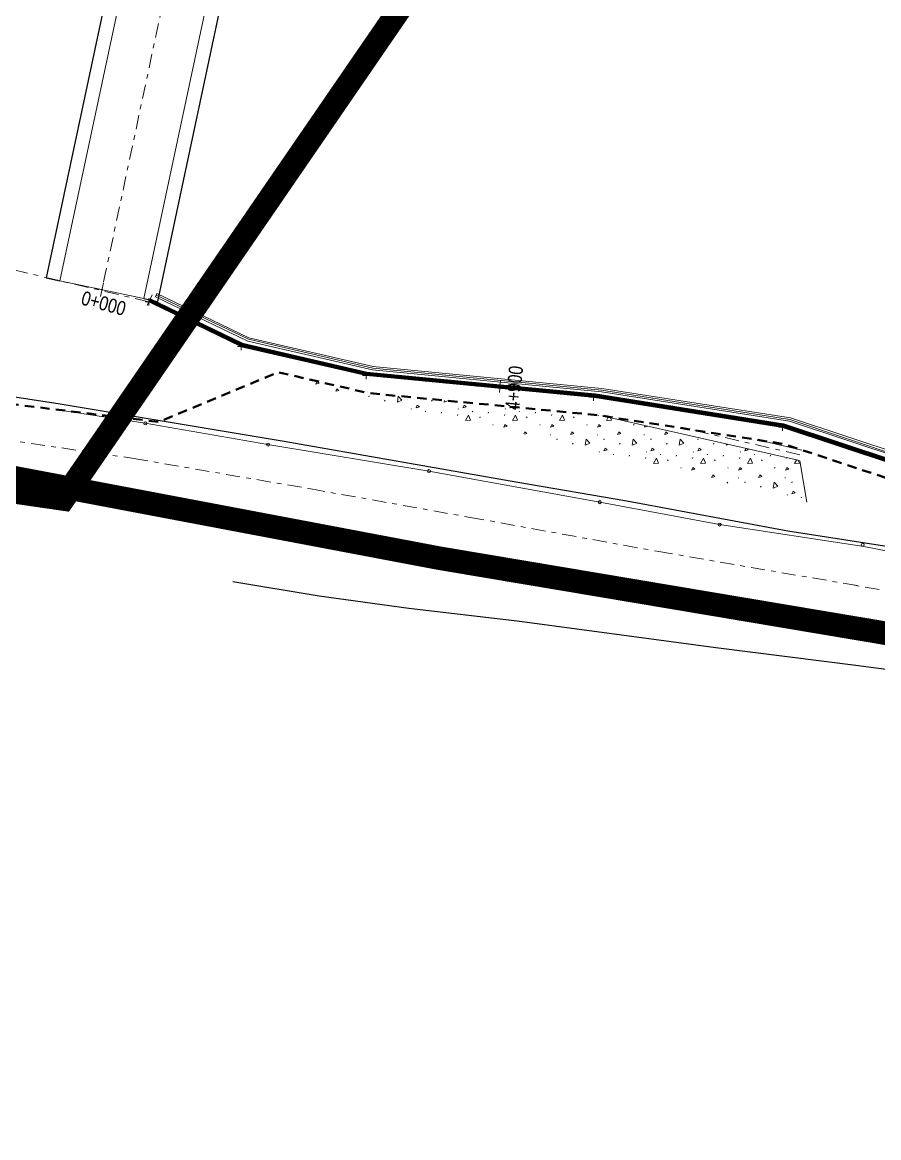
# Model space of a CAD drawing. Header units: metres. Extents: x -703672 to 3951284, y -4124475 to 4104628.
# Drawn here: x 326975.6 to 327048.5, y 4103448.3 to 4103543.2 of the extents above; entities that cross this region are included whole.
import ezdxf
from ezdxf.enums import TextEntityAlignment as Align

# ---------------------------------------------------------------- set-up
doc = ezdxf.new("R2010")
doc.units = ezdxf.units.M
doc.header["$MEASUREMENT"] = 0
doc.linetypes.add('DGN Style 2', pattern=[1.3283826688107345, 0.7970296012864407, -0.5313530675242938])
doc.linetypes.add('DGN Style 7', pattern=[2.6567653376214695, 1.195544401929661, -0.5313530675242938, 0.3985148006432204, -0.5313530675242938])
for name, color, linetype, lineweight in [('C-ALGN-STAT', 8, 'Continuous', 0), ('C-ALGN-STAT1', 8, 'Continuous', 0), ('C-ANNO-TEXT', 7, 'Continuous', 25), ('C-PROP-BASE', 2, 'CONLMT', 0), ('C-PROP-CONS(Alpha)', 7, 'DGN Style 2', 40), ('C-ROAD-CNTR', 8, 'DGN Style 7', 0), ('C-ROAD-CURB', 9, 'Continuous', 0), ('C-ROAD-OTLN', 7, 'Continuous', 0), ('C-SITE-STRC', 4, 'Continuous', 0), ('V-ANNO-PATT', 9, 'Continuous', 0), ('V-DTCH-CNTR', 252, 'DGN Style 7', 0), ('V-DTCH-TOP~', 252, 'Continuous', 0), ('V-ROAD-ASPH', 9, 'Continuous', 0), ('V-ROAD-CNTR', 251, 'DGN Style 7', 0), ('V-SITE-FENC', 251, 'FENCE', 0), ('V-SITE-STRC', 253, 'Continuous', 0), ('V-SITE-WALK', 7, 'Continuous', 0)]:
    doc.layers.add(name, color=color, linetype=linetype, lineweight=lineweight)
doc.layers.add('ra', color=7, linetype='Continuous')
doc.styles.add('DGN', font='ENGINEERING.shx', dxfattribs={"width": 0.85, "height": 1.2})
doc.styles.add('Style-ENGINEERING', font='ENGINEERING.shx')
doc.linetypes.add('CONLMT', pattern='A,0.10417,-0.00902625,[2,dgnlstyle-tsaec.shx,S=4.133597883597883e-05,R=0,X=0,Y=0],-0.00902625', length=0.1222225)
doc.linetypes.add('FENCE', pattern='A,0.1,-0.01302,[7,dgnlstyle-tsaec.shx,S=0.0001240079365079365,R=0,X=0,Y=0],-0.01302', length=0.12604)

# ---------------------------------------------------------------- blocks, each defined once
blk = doc.blocks.new('FIXPNT_83')
at = {"layer": 'V-ROAD-ASPH', "linetype": 'ByBlock'}
h = blk.add_hatch(color=256, dxfattribs=at)
edge = h.paths.add_edge_path()
edge.add_arc((0, 0), 0.032946758, 0, 360)
blk.add_circle((-0.01278334204107523, 5.560368299484253e-05), 1.29727859625, dxfattribs=at)
blk = doc.blocks.new('NULL_176')
at = {"layer": 'V-ROAD-ASPH', "linetype": 'ByBlock', "xscale": 0.1, "yscale": 0.1, "zscale": 0.5, "rotation": 171.9701968149642}
blk.add_blockref('FIXPNT_83', (0, 0), dxfattribs=at)
blk = doc.blocks.new('NULL_175')
at = {"layer": 'V-ROAD-ASPH', "linetype": 'ByBlock'}
blk.add_blockref('NULL_176', (0, 0), dxfattribs=at)
blk = doc.blocks.new('FIXPNT_85')
at = {"layer": 'V-ROAD-ASPH', "linetype": 'ByBlock'}
h = blk.add_hatch(color=256, dxfattribs=at)
edge = h.paths.add_edge_path()
edge.add_arc((-9.313225746154785e-10, 0), 0.03294675799999999, 0, 360)
blk.add_circle((-0.0127833429723978, 5.559623241424561e-05), 1.29727859625, dxfattribs=at)
blk = doc.blocks.new('NULL_180')
at = {"layer": 'V-ROAD-ASPH', "linetype": 'ByBlock', "xscale": 0.1, "yscale": 0.1, "zscale": 0.5, "rotation": 171.1864353012653}
blk.add_blockref('FIXPNT_85', (0, 0), dxfattribs=at)
blk = doc.blocks.new('NULL_179')
at = {"layer": 'V-ROAD-ASPH', "linetype": 'ByBlock'}
blk.add_blockref('NULL_180', (0, 0), dxfattribs=at)
blk = doc.blocks.new('FIXPNT_89')
at = {"layer": 'V-ROAD-ASPH', "linetype": 'ByBlock'}
h = blk.add_hatch(color=256, dxfattribs=at)
edge = h.paths.add_edge_path()
edge.add_arc((0, 0), 0.032946758, 0, 360)
blk.add_circle((-0.01278334250673652, 5.558878183364868e-05), 1.29727859625, dxfattribs=at)
blk = doc.blocks.new('NULL_189')
at = {"layer": 'V-ROAD-ASPH', "linetype": 'ByBlock', "xscale": 0.1, "yscale": 0.1, "zscale": 0.5, "rotation": 170.0777500168546}
blk.add_blockref('FIXPNT_89', (0, 0), dxfattribs=at)
blk = doc.blocks.new('NULL_188')
at = {"layer": 'V-ROAD-ASPH', "linetype": 'ByBlock'}
blk.add_blockref('NULL_189', (0, 0), dxfattribs=at)
blk = doc.blocks.new('FIXPNT_93')
at = {"layer": 'V-ROAD-ASPH', "linetype": 'ByBlock'}
h = blk.add_hatch(color=256, dxfattribs=at)
edge = h.paths.add_edge_path()
edge.add_arc((-9.313225746154785e-10, 0), 0.03294675800000001, 0, 360)
blk.add_circle((-0.01278334204107523, 5.559623241424561e-05), 1.29727859625, dxfattribs=at)
blk = doc.blocks.new('NULL_197')
at = {"layer": 'V-ROAD-ASPH', "linetype": 'ByBlock', "xscale": 0.1, "yscale": 0.1, "zscale": 0.5, "rotation": 169.4028566010288}
blk.add_blockref('FIXPNT_93', (0, 0), dxfattribs=at)
blk = doc.blocks.new('NULL_196')
at = {"layer": 'V-ROAD-ASPH', "linetype": 'ByBlock'}
blk.add_blockref('NULL_197', (0, 0), dxfattribs=at)
blk = doc.blocks.new('FIXPNT_96')
at = {"layer": 'V-ROAD-ASPH', "linetype": 'ByBlock'}
h = blk.add_hatch(color=256, dxfattribs=at)
edge = h.paths.add_edge_path()
edge.add_arc((4.656612873077393e-10, 0), 0.032946758, 0, 360)
blk.add_circle((-0.01278334157541394, 5.559623241424561e-05), 1.29727859625, dxfattribs=at)
blk = doc.blocks.new('NULL_203')
at = {"layer": 'V-ROAD-ASPH', "linetype": 'ByBlock', "xscale": 0.1, "yscale": 0.1, "zscale": 0.5, "rotation": 170.1430934543214}
blk.add_blockref('FIXPNT_96', (0, 0), dxfattribs=at)
blk = doc.blocks.new('NULL_202')
at = {"layer": 'V-ROAD-ASPH', "linetype": 'ByBlock'}
blk.add_blockref('NULL_203', (0, 0), dxfattribs=at)
blk = doc.blocks.new('FIXPNT_99')
at = {"layer": 'V-ROAD-ASPH', "linetype": 'ByBlock'}
h = blk.add_hatch(color=256, dxfattribs=at)
edge = h.paths.add_edge_path()
edge.add_arc((0, 0), 0.032946758, 0, 360)
blk.add_circle((-0.01278334204107523, 5.560368299484253e-05), 1.29727859625, dxfattribs=at)
blk = doc.blocks.new('NULL_209')
at = {"layer": 'V-ROAD-ASPH', "linetype": 'ByBlock', "xscale": 0.1, "yscale": 0.1, "zscale": 0.5, "rotation": 169.7154720859877}
blk.add_blockref('FIXPNT_99', (0, 0), dxfattribs=at)
blk = doc.blocks.new('NULL_208')
at = {"layer": 'V-ROAD-ASPH', "linetype": 'ByBlock'}
blk.add_blockref('NULL_209', (0, 0), dxfattribs=at)
blk = doc.blocks.new('FIXPNT_102')
at = {"layer": 'V-ROAD-ASPH', "linetype": 'ByBlock'}
h = blk.add_hatch(color=256, dxfattribs=at)
edge = h.paths.add_edge_path()
edge.add_arc((-4.656612873077393e-10, 0), 0.03294675800000001, 0, 360)
blk.add_circle((-0.01278334204107523, 5.559623241424561e-05), 1.29727859625, dxfattribs=at)
blk = doc.blocks.new('NULL_215')
at = {"layer": 'V-ROAD-ASPH', "linetype": 'ByBlock', "xscale": 0.1, "yscale": 0.1, "zscale": 0.5, "rotation": 170.1488107724195}
blk.add_blockref('FIXPNT_102', (0, 0), dxfattribs=at)
blk = doc.blocks.new('NULL_214')
at = {"layer": 'V-ROAD-ASPH', "linetype": 'ByBlock'}
blk.add_blockref('NULL_215', (0, 0), dxfattribs=at)
blk = doc.blocks.new('FIXPNT_105')
at = {"layer": 'V-ROAD-ASPH', "linetype": 'ByBlock'}
h = blk.add_hatch(color=256, dxfattribs=at)
edge = h.paths.add_edge_path()
edge.add_arc((-4.656612873077393e-10, -7.450580596923828e-09), 0.03294675800000001, 0, 360)
blk.add_circle((-0.01278334250673652, 5.558878183364868e-05), 1.29727859625, dxfattribs=at)
blk = doc.blocks.new('NULL_221')
at = {"layer": 'V-ROAD-ASPH', "linetype": 'ByBlock', "xscale": 0.1, "yscale": 0.1, "zscale": 0.5, "rotation": 170.6391920487803}
blk.add_blockref('FIXPNT_105', (0, 0), dxfattribs=at)
blk = doc.blocks.new('NULL_220')
at = {"layer": 'V-ROAD-ASPH', "linetype": 'ByBlock'}
blk.add_blockref('NULL_221', (0, 0), dxfattribs=at)
blk = doc.blocks.new('FIXPNT_109')
at = {"layer": 'V-ROAD-ASPH', "linetype": 'ByBlock'}
h = blk.add_hatch(color=256, dxfattribs=at)
edge = h.paths.add_edge_path()
edge.add_arc((4.656612873077393e-10, 7.450580596923828e-09), 0.03294675799999999, 0, 360)
blk.add_circle((-0.01278334157541394, 5.561113357543945e-05), 1.29727859625, dxfattribs=at)
blk = doc.blocks.new('NULL_229')
at = {"layer": 'V-ROAD-ASPH', "linetype": 'ByBlock', "xscale": 0.1, "yscale": 0.1, "zscale": 0.5, "rotation": 170.2151328625649}
blk.add_blockref('FIXPNT_109', (0, 0), dxfattribs=at)
blk = doc.blocks.new('NULL_228')
at = {"layer": 'V-ROAD-ASPH', "linetype": 'ByBlock'}
blk.add_blockref('NULL_229', (0, 0), dxfattribs=at)
blk = doc.blocks.new('FIXPNT_112')
at = {"layer": 'V-ROAD-ASPH', "linetype": 'ByBlock'}
h = blk.add_hatch(color=256, dxfattribs=at)
edge = h.paths.add_edge_path()
edge.add_arc((-9.313225746154785e-10, 7.450580596923828e-09), 0.032946758, 0, 360)
blk.add_circle((-0.01278334343805909, 5.561113357543945e-05), 1.29727859625, dxfattribs=at)
blk = doc.blocks.new('NULL_235')
at = {"layer": 'V-ROAD-ASPH', "linetype": 'ByBlock', "xscale": 0.1, "yscale": 0.1, "zscale": 0.5, "rotation": 170.1672393412391}
blk.add_blockref('FIXPNT_112', (0, 0), dxfattribs=at)
blk = doc.blocks.new('NULL_234')
at = {"layer": 'V-ROAD-ASPH', "linetype": 'ByBlock'}
blk.add_blockref('NULL_235', (0, 0), dxfattribs=at)
blk = doc.blocks.new('FIXPNT_116')
at = {"layer": 'V-ROAD-ASPH', "linetype": 'ByBlock'}
h = blk.add_hatch(color=256, dxfattribs=at)
edge = h.paths.add_edge_path()
edge.add_arc((0, 0), 0.032946758, 0, 360)
blk.add_circle((-0.01278334110975266, 5.560368299484253e-05), 1.29727859625, dxfattribs=at)
blk = doc.blocks.new('NULL_243')
at = {"layer": 'V-ROAD-ASPH', "linetype": 'ByBlock', "xscale": 0.1, "yscale": 0.1, "zscale": 0.5, "rotation": 170.8194534061834}
blk.add_blockref('FIXPNT_116', (0, 0), dxfattribs=at)
blk = doc.blocks.new('NULL_242')
at = {"layer": 'V-ROAD-ASPH', "linetype": 'ByBlock'}
blk.add_blockref('NULL_243', (0, 0), dxfattribs=at)
blk = doc.blocks.new('lbl_tic')
at = {"color": 0, "linetype": 'ByBlock', "lineweight": -2}
blk.add_line((0, -0.04164999999999996), (0, 0.04164999999999996), dxfattribs=at)

msp = doc.modelspace()

# ---------------------------------------------------------------- linework, layer by layer
at = {"layer": 'C-ALGN-STAT1', "flags": 128}
for points in [[(326986.1937477242, 4103519.073848401), (326986.6287918162, 4103519.974257551)], [(326986.1937477242, 4103519.073848401), (326986.6287918162, 4103519.974257551)], [(327016.1943229333, 4103511.69019738), (327016.2892055405, 4103512.685685849)]]:
    msp.add_lwpolyline(points, dxfattribs=at)
at = {"layer": 'C-ANNO-TEXT', "color": 1, "lineweight": -2, "ltscale": 0.6, "const_width": 2}
for points in [[(327467.2386248326, 4103797.2247401), (327156.8648356255, 4103761.373978369), (326979.0661552008, 4103502.615700151), (326871.4499485465, 4103518.203972804), (326865.2079128604, 4103607.054358139), (326922.9155558757, 4103790.989934454), (327072.6458671009, 4104048.19014053), (327277.7320847269, 4104241.620140299), (327549.8820684357, 4104392.415849384)], [(327554.8350382773, 4104380.16774108), (327275.3480059607, 4104220.406195212), (327093.3818080015, 4104047.583524398), (327001.8950954843, 4103885.810832099), (326940.431142319, 4103781.08774414), (326891.8948100628, 4103650.048591174), (326879.9189725379, 4103599.019840731), (326881.1756962286, 4103522.160821603), (327011.0294437818, 4103497.589092612), (327253.4385069069, 4103456.857713948), (327544.716564442, 4103334.973178718), (327826.9203376779, 4103396.417603671), (327953.6137947738, 4102865.62848762), (328093.7569675464, 4102751.786021037), (328281.8958965763, 4102788.880219985)]]:
    msp.add_lwpolyline(points, dxfattribs=at)
at = {"layer": 'C-PROP-BASE', "linetype": 'ByBlock'}
for p, q in [((326986.3459347306, 4103519.389029528), (326986.0284347306, 4103519.389029528)), ((326986.3459347306, 4103519.706847028), (326986.3459347306, 4103519.071847028)), ((326986.3459347306, 4103519.389029528), (326986.6637522306, 4103519.389029528)), ((326994.192934731, 4103515.591712024), (326993.875434731, 4103515.591712024)), ((326994.192934731, 4103515.909529525), (326994.192934731, 4103515.274529525)), ((326994.192934731, 4103515.591712024), (326994.5107522311, 4103515.591712024)), ((327004.8499347329, 4103513.443847025), (327004.8499347329, 4103512.808847025)), ((327004.8499347329, 4103513.443847025), (327004.8499347329, 4103512.808847025)), ((327004.8499347329, 4103513.126029524), (327004.5324347329, 4103513.126029524)), ((327004.8499347329, 4103513.126029524), (327004.5324347329, 4103513.126029524)), ((327004.8499347329, 4103513.126029524), (327005.167752233, 4103513.126029524)), ((327004.8499347329, 4103513.126029524), (327005.167752233, 4103513.126029524)), ((327024.1942641298, 4103511.280113053), (327023.8767641298, 4103511.280113053)), ((327024.1942641298, 4103511.597930553), (327024.1942641298, 4103510.962930553)), ((327024.1942641298, 4103511.280113053), (327024.5120816298, 4103511.280113053)), ((327040.3019347311, 4103508.723029525), (327039.9844347311, 4103508.723029525)), ((327040.3019347311, 4103508.723029525), (327039.9844347311, 4103508.723029525)), ((327040.3019347311, 4103509.040847026), (327040.3019347311, 4103508.405847026)), ((327040.3019347311, 4103509.040847026), (327040.3019347311, 4103508.405847026)), ((327040.3019347311, 4103508.723029525), (327040.6197522311, 4103508.723029525)), ((327040.3019347311, 4103508.723029525), (327040.6197522311, 4103508.723029525))]:
    msp.add_line(p, q, dxfattribs=at)
at = {"layer": 'C-PROP-BASE', "color": 251, "linetype": 'DGN Style 7'}
msp.add_lwpolyline([(327240.106934731, 4103466.719029524), (327191.384934731, 4103475.649029525), (327126.0319347312, 4103487.286029524), (327103.5019347436, 4103491.352029521), (327096.5649347311, 4103492.332029525), (327094.1759347343, 4103491.874029526), (327087.442934731, 4103492.922029524), (327073.6789347846, 4103497.672029505), (327040.3019347311, 4103508.723029525), (327024.299934731, 4103511.270029524), (327004.8499347409, 4103513.126029523), (326994.192934731, 4103515.592029525), (326986.3459347309, 4103519.389029527), (326971.598934731, 4103522.882029525), (326956.162934731, 4103524.886029524), (326941.8079347311, 4103526.101029526), (326924.2449347311, 4103525.658029524), (326874.631934731, 4103523.382029525), (326856.948562871, 4103548.589079654), (326867.795678018, 4103601.675222015), (326879.849570627, 4103652.544851294), (326898.2937754635, 4103722.152647553), (326907.780934731, 4103756.941029524)], dxfattribs=at)
at = {"layer": 'C-PROP-CONS(Alpha)', "color": 9, "transparency": 33554661, "flags": 128}
msp.add_lwpolyline([(328051.3527000129, 4102748.37939936), (328033.3155557459, 4102763.759859016), (328008.635876491, 4102785.194791595), (328001.0587122234, 4102791.754994317), (327978.7635198684, 4102811.492673358), (327966.1439298082, 4102822.81362133), (327961.8799502737, 4102829.347595384), (327957.057644274, 4102838.760785415), (327950.9142166439, 4102852.447486374), (327944.9108842695, 4102882.46314165), (327922.9503158275, 4102979.617200589), (327922.1960612735, 4102984.074704956), (327896.895254712, 4103096.805002357), (327873.602682129, 4103197.996084934), (327970.2778919048, 4103222.03458913), (327945.2853782952, 4103305.343080384), (327930.2819876203, 4103330.564998057), (327883.5789010234, 4103409.045375251), (327883.5789010235, 4103409.045375251), (327870.9613363898, 4103413.475533437), (327831.8293273544, 4103476.306306486), (327799.6734495071, 4103521.613691107), (327806.6592676204, 4103526.955593927), (327784.9216440988, 4103571.617824119), (327626.2738909589, 4103555.289453546), (327612.5795421994, 4103537.316554541), (327610.912267143, 4103605.482858766), (327464.3899750119, 4103600.408329677), (327376.9287606052, 4103410.137822579), (327521.4700117525, 4103346.727226583), (327528.8281654069, 4103347.647212733), (327568.3287292437, 4103211.27215154), (327234.5934998402, 4103358.397358307), (327245.9429127203, 4103450.162797557), (327247.4057606828, 4103462.282137395), (327240.1466832621, 4103465.304146356), (327209.4846702361, 4103470.912804143), (327163.5775247305, 4103479.173001934), (327097.1773292364, 4103490.791457197), (327094.8037589096, 4103490.336329404), (327087.5669605479, 4103491.465917642), (327077.449539086, 4103494.95888159), (327074.0302851388, 4103496.139353393), (327072.3445527111, 4103496.70369043), (327040.4265800085, 4103507.290822693), (327024.6254833043, 4103509.746641063), (327005.0554566061, 4103511.621346213), (326997.3663593705, 4103513.401218432), (326987.1858611336, 4103509.176851866), (326924.9401869376, 4103516.679666858), (326868.1898380349, 4103514.452095245, -0.4874798272826256), (326842.7291952347, 4103544.504835935), (326855.8128268328, 4103607.653487044), (326872.3549334486, 4103674.829124694), (326885.7849688843, 4103716.963841686), (326897.1820855098, 4103756.392376348), (326911.8079730987, 4103792.562866542), (326942.7784593481, 4103859.495280759), (326985.0309523789, 4103937.170100313), (327038.3759761521, 4104017.339902852), (327049.9699591843, 4104031.93014326), (327093.2772874826, 4104085.216318096), (327121.0561478767, 4104115.05712215), (327147.4927338528, 4104141.109056442), (327201.0579048989, 4104189.950156559), (327247.8236230445, 4104227.241544621), (327274.2756034104, 4104246.458416275), (327310.9052788371, 4104272.189052842), (327338.7507480193, 4104290.682435896), (327394.3822770293, 4104323.718145463), (327454.7797406209, 4104356.193582261), (327554.8217139727, 4104397.588329164), (327560.1573850386, 4104391.696800068), (327629.8959608893, 4104414.015198105), (327759.0313031515, 4104448.398455133), (327757.2739255879, 4104455.165774307), (328107.0540342975, 4104542.510103815), (328119.3380608568, 4104542.510103815), (328124.6483431717, 4104536.17317302), (328129.4254646109, 4104518.549251009), (328131.921990407, 4104503.029638088), (328135.078302787, 4104500.213224401), (328154.085317786, 4104500.667789092), (328149.8985258908, 4104547.783738694), (328149.7745655841, 4104555.824714896), (328168.0966631506, 4104560.116307975), (328180.1971601305, 4104561.571233069), (328186.8764764442, 4104562.389659171), (328203.8937110046, 4104564.517264253), (328194.5649608789, 4104557.623580912), (328191.4437345657, 4104556.202444898), (328187.3603782359, 4104545.719257489), (328182.8253075863, 4104532.763466077), (328181.3393865761, 4104525.839460123), (328180.4385673145, 4104514.508980992), (328180.3416913476, 4104501.519693172), (328182.9952471908, 4104464.369911368), (328121.0450735461, 4104464.115166628), (328089.3117504606, 4104492.939601823), (327768.6929376793, 4104411.193379837), (327762.394272341, 4104435.44831491), (327630.6153729495, 4104402.081270727), (327568.961239384, 4104381.975780278), (327586.7809209799, 4104362.299684941), (327579.7950375145, 4104360.190021981), (327526.9949811692, 4104339.560635842), (327472.178603134, 4104315.449356015), (327377.0616109308, 4104262.394203749), (327337.8150383515, 4104235.453131521), (327331.8477650884, 4104234.203481648), (327216.3820695355, 4104145.337984444), (327178.5929724798, 4104112.042658567), (327136.6371358891, 4104068.619937841), (327133.1617217513, 4104062.073926368), (327081.9927725713, 4104002.304896605), (327197.9125123062, 4103949.973291562), (327165.5484697489, 4103878.060140899), (327236.1839484199, 4103839.517953459), (327385.373955234, 4103849.829860281), (327376.9496945368, 4103947.711745712), (327522.7087312953, 4103959.659207741), (327570.1209276664, 4103966.104005254), (327619.9429955619, 4103970.187781311), (327675.5802737248, 4103972.189662043), (327840.2462419602, 4103985.686872555), (327861.3262067086, 4103740.757760243), (327930.6420660896, 4103742.354851621), (327992.4427256854, 4103748.227855178), (328033.5029494578, 4103744.724846469), (328070.8848923553, 4103745.586155542), (328069.9830035489, 4103756.769478619), (328241.8330771768, 4103770.442215998), (328288.4642937218, 4103241.598537642), (328052.9743225681, 4103223.495877456), (328046.3409570817, 4103208.988679592), (328077.9633670195, 4102853.33535271), (328045.914018165, 4102815.224954779), (328124.4115326538, 4102748.37939936)], format="xyb", dxfattribs=at)
at = {"layer": 'C-ROAD-CNTR'}
msp.add_line((327025.818523939, 4103724.969490983), (326982.3445331766, 4103520.423546855), dxfattribs=at)
at = {"layer": 'C-ROAD-CURB', "linetype": 'Continuous', "lineweight": 25}
for p, q in [((326994.7917082315, 4103602.316795134), (326977.5995405936, 4103521.427323074)), ((326994.2318705819, 4103553.024637344), (326987.0895257597, 4103519.419770635)), ((326977.5995405936, 4103521.427323074), (326978.773321906, 4103521.177848766)), ((326985.9157444472, 4103519.669244943), (326987.0895257598, 4103519.419770634))]:
    msp.add_line(p, q, dxfattribs=at)
at = {"layer": 'C-ROAD-OTLN'}
for p, q in [((327003.9278778851, 4103639.530507716), (326978.773321906, 4103521.177848766)), ((326993.0580892694, 4103553.274111652), (326985.9157444473, 4103519.669244943)), ((326978.773321906, 4103521.177848766), (326985.9157444473, 4103519.669244943))]:
    msp.add_line(p, q, dxfattribs=at)
at = {"layer": 'C-SITE-STRC', "lineweight": 60, "flags": 128}
for points in [[(326986.3831676782, 4103519.482105087), (326994.2264004403, 4103515.686927977), (327004.8660266462, 4103513.224948224), (327024.3125562234, 4103511.369279385), (327040.3256651202, 4103508.820511207), (327073.7109629676, 4103497.766763822), (327087.4433898892, 4103493.027659791), (327094.1741914719, 4103491.975516413), (327096.5624476952, 4103492.433373822), (327103.5178147369, 4103491.450779084), (327126.0495789128, 4103487.384460703), (327191.4027145755, 4103475.747436542), (327240.1354801354, 4103466.815463378), (327293.2132292944, 4103444.729574499), (327298.2753497491, 4103442.377447834), (327317.1957135327, 4103435.408682166), (327345.8286977317, 4103422.572792669), (327350.0204053309, 4103420.818496526), (327363.3235454769, 4103414.608086987)], [(326986.4267243707, 4103519.572120722), (326994.2598661472, 4103515.78182643), (327004.882118565, 4103513.323866922), (327024.3251777057, 4103511.468529248), (327040.3493955052, 4103508.917992893), (327073.7429911976, 4103497.861498121), (327087.4676129167, 4103493.12508769), (327094.172448214, 4103492.077003303), (327096.5599606598, 4103492.53471812), (327103.5336947278, 4103491.549528646), (327126.0672243217, 4103487.482891659), (327191.4204940834, 4103475.84584362), (327240.1640255363, 4103466.911897232), (327293.2535238444, 4103444.821119479), (327298.3137647739, 4103442.46986614), (327317.233492345, 4103435.501334803), (327345.8684607412, 4103422.664555809), (327350.0608759061, 4103420.909963539), (327363.3658467616, 4103414.698699356)]]:
    msp.add_lwpolyline(points, dxfattribs=at)
at = {"layer": 'ra'}
for p, q in [((326968.7680127946, 4103512.247789328, 11.1), (326978.8001306473, 4103510.725765876, 10.8)), ((326978.8001306473, 4103510.725765876, 10.8), (326997.7025225965, 4103507.559207397, 10.12)), ((326997.7025225965, 4103507.559207397, 10.12), (327017.7478007812, 4103504.043455487, 9.49)), ((326972.8848097052, 4103504.138116511, 10.67), (326981.7265403594, 4103502.847262516, 10.38)), ((327017.7478007812, 4103504.043455487, 9.49), (327027.0214202214, 4103502.458422843, 9.23)), ((326981.7265403594, 4103502.847262516, 10.38), (327000.1422758783, 4103499.559945935, 9.93)), ((327027.0214202214, 4103502.458422843, 9.23), (327040.7488338804, 4103499.916198968, 8.81)), ((327040.7488338804, 4103499.916198968, 8.81), (327051.9176674648, 4103498.179142157, 8.59)), ((327000.1422758783, 4103499.559945935, 9.93), (327019.553903192, 4103496.209601321, 9.43)), ((327019.553903192, 4103496.209601321, 9.43), (327035.395189861, 4103493.354703657, 8.94)), ((327000.846476575, 4103494.348926613, 7.3), (326993.4966538881, 4103495.572285298, 7.29)), ((327008.4609759735, 4103493.297021241, 7.29), (327000.846476575, 4103494.348926613, 7.3)), ((327017.6942837163, 4103492.218952075, 7.34), (327008.4609759735, 4103493.297021241, 7.29)), ((327035.395189861, 4103493.354703657, 8.94), (327039.8128674671, 4103492.629326122, 8.75)), ((327039.8128674671, 4103492.629326122, 8.75), (327057.0671218936, 4103489.710599656, 8.35)), ((327025.5269033837, 4103491.170444972, 7.36), (327017.6942837163, 4103492.218952075, 7.34)), ((327034.6085645132, 4103489.968548085, 7.42), (327025.5269033837, 4103491.170444972, 7.36)), ((327046.5221920023, 4103488.450824443, 7.36), (327034.6085645132, 4103489.968548085, 7.42)), ((327056.811587212, 4103487.081406238, 7.39), (327046.5221920023, 4103488.450824443, 7.36))]:
    msp.add_line(p, q, dxfattribs=at)
at = {"layer": 'V-ANNO-PATT'}
for p, q in [((327004.5156398389, 4103511.746302998, 7.199396909901381), (327004.5215322011, 4103511.694315827, 7.204452842096387)), ((327005.0668296672, 4103511.304815063, 7.235125757339048), (327005.1022128031, 4103511.384426869, 7.226744593230919)), ((327006.4169052792, 4103510.942481827, 7.251538195370827), (327006.4523884048, 4103511.022093635, 7.243155593244069)), ((327010.4164916783, 4103510.942481827, 7.194017450294282), (327010.4519748039, 4103511.022093635, 7.185634848167524)), ((327008.6782632031, 4103510.315339819, 7.281030091468566), (327008.7139349371, 4103510.262298453, 7.285761989056311)), ((327009.874659287, 4103510.090436465, 7.286063148328424), (327009.9102310314, 4103510.037395098, 7.290796483934791)), ((327011.2259654853, 4103509.917479814, 7.283731665775697), (327011.2614487523, 4103509.996992107, 7.27535890198331)), ((327012.611384712, 4103509.732879938, 7.282060903992424), (327012.6468678376, 4103509.812491745, 7.273678301865672)), ((327012.6778496022, 4103510.315339819, 7.223509346392028), (327012.7135213363, 4103510.262298453, 7.228241243979767)), ((327013.8742456861, 4103510.090436465, 7.228542403251879), (327013.9098174305, 4103510.037395098, 7.233275738858254)), ((327014.5068776533, 4103509.529670801, 7.274894577720353), (327014.5423609204, 4103509.609183093, 7.266521813927966)), ((327015.2255518843, 4103509.917479814, 7.226210920699152), (327015.2610351514, 4103509.996992107, 7.217838156906772)), ((327016.6109711112, 4103509.732879938, 7.224540158915879), (327016.6464542367, 4103509.812491745, 7.216157556789128)), ((327016.6774360013, 4103510.315339819, 7.165988601315483), (327016.7131077353, 4103510.262298453, 7.170720498903229)), ((327017.8738320853, 4103510.090436465, 7.171021658175334), (327017.9094038296, 4103510.037395098, 7.175754993781709)), ((327018.5064640524, 4103509.529670801, 7.217373832643815), (327018.5419473195, 4103509.609183093, 7.209001068851428)), ((327019.2251382835, 4103509.917479814, 7.168690175622615), (327019.2606215506, 4103509.996992107, 7.160317411830228)), ((327020.6105575103, 4103509.732879938, 7.167019413839341), (327020.6460406359, 4103509.812491745, 7.158636811712583)), ((327022.5060504515, 4103509.529670801, 7.159853087567271), (327022.5415337186, 4103509.609183093, 7.151480323774884)), ((327024.6101439093, 4103509.732879938, 7.109498668762797), (327024.6166542323, 4103509.747486841, 7.107960657509686)), ((327015.6176669661, 4103508.964128428, 7.31484238716466), (327015.6532387105, 4103508.911087062, 7.319575722771035)), ((327019.6172533653, 4103508.964128428, 7.257321642088122), (327019.6528251096, 4103508.911087062, 7.26205497769449)), ((327023.6168397643, 4103508.964128428, 7.199800897011578), (327023.6524115087, 4103508.911087062, 7.204534232617952)), ((327027.6164261635, 4103508.964128428, 7.14228015193504), (327027.6519979078, 4103508.911087062, 7.147013487541408)), ((327020.5160659107, 4103508.116362201, 7.328225319367803), (327020.5250780424, 4103508.036849909, 7.335958164871215)), ((327021.0703755085, 4103507.647349144, 7.366631080113876), (327021.1057586443, 4103507.726960951, 7.358249916005754)), ((327024.5156523098, 4103508.116362201, 7.270704574291265), (327024.5246644414, 4103508.036849909, 7.27843741979467)), ((327025.0699619076, 4103507.647349144, 7.309110335037339), (327025.1053450435, 4103507.726960951, 7.300729170929209)), ((327028.5152387089, 4103508.116362201, 7.213183829214721), (327028.5242508405, 4103508.036849909, 7.220916674718126)), ((327029.0695483066, 4103507.647349144, 7.251589589960794), (327029.1049314426, 4103507.726960951, 7.243208425852664)), ((327033.0691347058, 4103507.647349144, 7.194068844884249), (327033.1045178417, 4103507.726960951, 7.185687680776127)), ((327022.4204511205, 4103507.285015909, 7.383043518145655), (327022.4559342461, 4103507.364627716, 7.374660916018897)), ((327024.6818090444, 4103506.6578739, 7.412535414243393), (327024.7174807784, 4103506.604832534, 7.417267311831139)), ((327026.4200375197, 4103507.285015909, 7.32552277306911), (327026.4555206452, 4103507.364627716, 7.317140170942359)), ((327028.6813954435, 4103506.6578739, 7.355014669166856), (327028.7170671775, 4103506.604832534, 7.359746566754602)), ((327030.4196239187, 4103507.285015909, 7.268002027992566), (327030.4551070443, 4103507.364627716, 7.259619425865814)), ((327032.6809818426, 4103506.6578739, 7.297493924090311), (327032.7166535766, 4103506.604832534, 7.302225821678057)), ((327034.4192103178, 4103507.285015909, 7.210481282916028), (327034.4546934434, 4103507.364627716, 7.20209868078927)), ((327036.6805682417, 4103506.6578739, 7.239973179013766), (327036.7162399757, 4103506.604832534, 7.244705076601512)), ((327025.8782051283, 4103506.432970546, 7.417568471103252), (327025.9137768727, 4103506.37992918, 7.422301806709626)), ((327027.2295113265, 4103506.260013896, 7.415236988550525), (327027.2649945936, 4103506.339526188, 7.406864224758145)), ((327028.6149305533, 4103506.075414019, 7.413566226767252), (327028.6504136789, 4103506.155025826, 7.4051836246405)), ((327029.8777915274, 4103506.432970546, 7.360047726026707), (327029.9133632717, 4103506.37992918, 7.364781061633082)), ((327030.5104234946, 4103505.872204883, 7.406399900495188), (327030.5459067617, 4103505.951717174, 7.398027136702801)), ((327031.2290977256, 4103506.260013896, 7.35771624347398), (327031.2645809927, 4103506.339526188, 7.3493434796816)), ((327032.6145169524, 4103506.075414019, 7.356045481690714), (327032.650000078, 4103506.155025826, 7.347662879563956)), ((327033.8773779265, 4103506.432970546, 7.302526980950162), (327033.9129496709, 4103506.37992918, 7.307260316556537)), ((327034.5100098937, 4103505.872204883, 7.348879155418643), (327034.5454931608, 4103505.951717174, 7.340506391626256)), ((327035.2286841247, 4103506.260013896, 7.300195498397443), (327035.2641673918, 4103506.339526188, 7.291822734605056)), ((327036.6141033515, 4103506.075414019, 7.298524736614169), (327036.6495864771, 4103506.155025826, 7.290142134487411)), ((327037.8769643256, 4103506.432970546, 7.245006235873625), (327037.9125360699, 4103506.37992918, 7.249739571479992)), ((327038.5095962927, 4103505.872204883, 7.291358410342099), (327038.5450795599, 4103505.951717174, 7.282985646549712)), ((327039.2282705238, 4103506.260013896, 7.242674753320898), (327039.2637537909, 4103506.339526188, 7.234301989528518)), ((327040.6136897506, 4103506.075414019, 7.241003991537625), (327040.6356590134, 4103506.124705412, 7.235813930472318)), ((327031.6212128074, 4103505.30666251, 7.446347709939495), (327031.6567845517, 4103505.253621144, 7.451081045545862)), ((327035.6207992065, 4103505.30666251, 7.38882696486295), (327035.6563709509, 4103505.253621144, 7.393560300469325)), ((327039.6203856056, 4103505.30666251, 7.331306219786413), (327039.6559573499, 4103505.253621144, 7.33603955539278)), ((327036.519611752, 4103504.458896282, 7.459730642142631), (327036.5286238836, 4103504.37938399, 7.467463487646043)), ((327037.0739213497, 4103503.989883225, 7.498136402888711), (327037.1093044856, 4103504.069495032, 7.489755238780582)), ((327038.4239969618, 4103503.62754999, 7.514548840920483), (327038.4594800873, 4103503.707161797, 7.506166238793725)), ((327040.5191981511, 4103504.458896282, 7.402209897066093), (327040.5282102827, 4103504.37938399, 7.409942742569498)), ((327041.0735077488, 4103503.989883225, 7.440615657812167), (327041.1088908848, 4103504.069495032, 7.432234493704037)), ((327040.6853548856, 4103503.000407982, 7.544040737018221), (327040.7210266197, 4103502.947366616, 7.548772634605967)), ((327041.8817509696, 4103502.775504628, 7.54907379387808), (327041.9173227139, 4103502.722463261, 7.553807129484454))]:
    msp.add_line(p, q, dxfattribs=at)
at = {"layer": 'V-ANNO-PATT', "extrusion": (0.04391190109818674, 0.08274349530590171, 0.9956029624938375), "elevation": 353905.2303379547, "flags": 128}
msp.add_lwpolyline([(1634784.768964478, -3761379.886646528), (1634784.768964478, -3761379.954261395)], dxfattribs=at)
at = {"layer": 'V-ANNO-PATT', "extrusion": (-0.03448184955439521, 0.07654548681853862, 0.9964696636120043), "elevation": 302837.0617081619, "flags": 128}
msp.add_lwpolyline([(-1983558.629752454, -3594375.34796355), (-1983558.629752455, -3594375.254830394)], dxfattribs=at)
at = {"layer": 'V-ANNO-PATT', "extrusion": (0.01431040763681037, 0.0983935176154386, 0.9950446863958065), "flags": 128}
for points, elevation in [([(267007.3466728547, -4087495.87217555), (267007.2734000201, -4087496.107244351), (267007.0784028309, -4087496.001130752), (267007.3466728547, -4087495.87217555)], 408445.6869345481), ([(266990.9833438611, -4087494.549566638), (266990.9100710268, -4087494.784635438), (266990.7150738373, -4087494.678521839), (266990.9833438611, -4087494.549566638)], 408445.6869345478), ([(266987.0253995096, -4087495.128078962), (266986.9521266755, -4087495.363147765), (266986.7571294858, -4087495.257034163), (266987.0253995096, -4087495.128078962)], 408445.6869345481), ([(266983.0674551583, -4087495.706591289), (266982.9941823241, -4087495.941660091), (266982.7991851345, -4087495.835546491), (266983.0674551583, -4087495.706591289)], 408445.686934548), ([(266974.6200148677, -4087493.226957723), (266974.5467420333, -4087493.462026524), (266974.3517448437, -4087493.355912926), (266974.6200148677, -4087493.226957723)], 408445.6869345478), ([(266970.6620705164, -4087493.805470046), (266970.588797682, -4087494.040538851), (266970.3938004923, -4087493.934425251), (266970.6620705164, -4087493.805470046)], 408445.686934548), ([(266966.7041261649, -4087494.383982373), (266966.6308533307, -4087494.619051177), (266966.435856141, -4087494.512937577), (266966.7041261649, -4087494.383982373)], 408445.686934548)]:
    msp.add_lwpolyline(points, dxfattribs=dict(at, elevation=elevation))
at = {"layer": 'V-ANNO-PATT', "extrusion": (0.01431040771640296, 0.09839351772636541, 0.995044686383693), "elevation": 408445.6874157641, "flags": 128}
msp.add_lwpolyline([(267005.5682488184, -4087495.533932206), (267005.5090836122, -4087495.723741899), (267005.3140864221, -4087495.617628299), (267005.5084799834, -4087495.524184905)], dxfattribs=at)
at = {"layer": 'V-ANNO-PATT', "extrusion": (0.01431040779549585, 0.09839351759107857, 0.995044686395933), "flags": 128}
for points, elevation in [([(267000.253354495, -4087495.344859742), (267000.2570934269, -4087495.857205749), (266999.8949409882, -4087495.578250247), (267000.2455756448, -4087495.349028613)], 408445.6868864771), ([(266983.8900254995, -4087494.022250855), (266983.893764431, -4087494.534596859), (266983.5316119927, -4087494.25564136), (266983.8822466492, -4087494.026419725)], 408445.68688648), ([(266979.9320811491, -4087494.600763188), (266979.9358200808, -4087495.113109193), (266979.5736676421, -4087494.834153692), (266979.9243022987, -4087494.604932059)], 408445.6868864807), ([(266975.9741367986, -4087495.17927552), (266975.9778757301, -4087495.691621526), (266975.6157232919, -4087495.412666025), (266975.9663579484, -4087495.18344439)], 408445.6868864812), ([(266967.526696504, -4087492.699641966), (266967.5304354355, -4087493.211987973), (266967.1682829973, -4087492.933032472), (266967.5189176537, -4087492.703810839)], 408445.6868864828)]:
    msp.add_lwpolyline(points, dxfattribs=dict(at, elevation=elevation))
at = {"layer": 'V-ANNO-PATT', "extrusion": (0.01431040763424136, 0.09839351761713076, 0.9950446863956761), "flags": 128}
for points, elevation in [([(266998.6067833978, -4087495.103416522), (266998.5334116149, -4087495.338499786), (266998.3384144251, -4087495.232386189), (266998.6067833978, -4087495.103416522)], 408445.6869406517), ([(266994.6488390463, -4087495.681928847), (266994.5754672635, -4087495.917012112), (266994.380470074, -4087495.810898513), (266994.6488390463, -4087495.681928847)], 408445.6869406515), ([(266982.2434544041, -4087493.780807606), (266982.1700826212, -4087494.01589087), (266981.9750854317, -4087493.909777273), (266982.2434544041, -4087493.780807606)], 408445.6869406514), ([(266978.2855100528, -4087494.359319933), (266978.21213827, -4087494.594403198), (266978.0171410803, -4087494.488289599), (266978.2855100528, -4087494.359319933)], 408445.6869406516), ([(266974.3275657016, -4087494.937832258), (266974.2541939187, -4087495.172915524), (266974.0591967289, -4087495.066801924), (266974.3275657016, -4087494.937832258)], 408445.6869406516), ([(266965.8801254109, -4087492.458198693), (266965.8067536278, -4087492.693281957), (266965.6117564381, -4087492.587168356), (266965.8801254109, -4087492.458198693)], 408445.6869406517)]:
    msp.add_lwpolyline(points, dxfattribs=dict(at, elevation=elevation))
at = {"layer": 'V-ANNO-PATT', "extrusion": (0.01358806129438789, 0.0984931985337232, 0.9950449509609385), "elevation": 408618.5131075573, "flags": 128}
msp.add_lwpolyline([(236862.8881013691, -4089335.484827363), (236862.8881013693, -4089335.638183003)], dxfattribs=at)
at = {"layer": 'V-ANNO-PATT', "extrusion": (0.04940078461729466, 0.02279358050470849, 0.9985189107708333), "elevation": 109695.5063946095, "flags": 128}
msp.add_lwpolyline([(3589012.543656144, -2013130.622267246), (3589012.543656142, -2013130.326572174)], dxfattribs=at)
at = {"layer": 'V-ANNO-PATT', "extrusion": (0.04114488682511389, 0.08553143839712686, 0.9954855455172955), "elevation": 364441.3476982003, "flags": 128}
msp.add_lwpolyline([(1484178.446674859, -3822320.555610051), (1484178.446674858, -3822320.653729543)], dxfattribs=at)
at = {"layer": 'V-ANNO-PATT', "extrusion": (0.0411231214081936, 0.01279379619209332, 0.9990721734012225), "elevation": 65954.5861114344, "flags": 128}
msp.add_lwpolyline([(3821121.018259674, -1529843.936318155), (3821121.018259673, -1529843.699111269)], dxfattribs=at)
at = {"layer": 'V-ANNO-PATT', "extrusion": (0.0143104077001519, 0.0983935176818095, 0.9950446863883325), "flags": 128}
for points, elevation in [([(266994.2736795507, -4087494.634228438), (266994.1018883825, -4087495.116949555), (266993.8569959282, -4087494.731010146), (266994.2648731244, -4087494.63551563)], 408445.687227615), ([(266990.3157351995, -4087495.212740767), (266990.1439440312, -4087495.695461881), (266989.899051577, -4087495.309522475), (266990.3069287732, -4087495.214027956)], 408445.6872276149), ([(266986.3577908485, -4087495.791253096), (266986.18599968, -4087496.273974208), (266985.9411072259, -4087495.888034803), (266986.3489844222, -4087495.792540285)], 408445.6872276153), ([(266977.9103505564, -4087493.311619533), (266977.7385593882, -4087493.794340649), (266977.4936669341, -4087493.408401241), (266977.90154413, -4087493.312906723)], 408445.6872276157), ([(266973.9524062054, -4087493.890131862), (266973.7806150369, -4087494.372852975), (266973.5357225832, -4087493.98691357), (266973.9435997794, -4087493.891419051)], 408445.6872276159), ([(266969.9944618542, -4087494.46864419), (266969.8226706858, -4087494.951365303), (266969.5777782319, -4087494.565425896), (266969.9856554282, -4087494.46993138)], 408445.6872276163)]:
    msp.add_lwpolyline(points, dxfattribs=dict(at, elevation=elevation))
at = {"layer": 'V-ANNO-PATT', "extrusion": (0.04391190158368757, 0.08274349566859178, 0.9956029624422813), "elevation": 353906.1181115797, "flags": 128}
msp.add_lwpolyline([(1634758.329953565, -3761389.333251581), (1634758.329953565, -3761389.65335165)], dxfattribs=at)
at = {"layer": 'V-ANNO-PATT', "extrusion": (0.01431040769764965, 0.09839351773194875, 0.9950446863834105), "elevation": 408445.6874325441, "flags": 128}
msp.add_lwpolyline([(266982.1031787979, -4087496.656323541), (266981.9827624322, -4087496.466552807), (266982.3906396279, -4087496.371058288)], dxfattribs=at)
at = {"layer": 'V-ANNO-PATT', "extrusion": (0.04111813700080244, 0.08555632752375829, 0.9954845119991726), "elevation": 364535.0612516978, "flags": 128}
msp.add_lwpolyline([(1482755.802835414, -3822862.935432367), (1482755.802835414, -3822863.071943493)], dxfattribs=at)
at = {"layer": 'V-ANNO-PATT', "extrusion": (0.04113041671493545, 0.01280057196093257, 0.999071786298827), "elevation": 65985.22429729838, "flags": 128}
msp.add_lwpolyline([(3820963.072374141, -1530235.133610243), (3820963.07237414, -1530234.869081884)], dxfattribs=at)
at = {"layer": 'V-ANNO-PATT', "extrusion": (0.01431040755674456, 0.09839351751409806, 0.9950446864069787), "elevation": 408445.6864925131, "flags": 128}
msp.add_lwpolyline([(266989.1974245809, -4087494.218913304), (266989.1404892777, -4087494.401569173), (266988.9454920882, -4087494.295455575), (266989.1196673638, -4087494.211730949)], dxfattribs=at)
at = {"layer": 'V-ANNO-PATT', "extrusion": (0.01431040763397959, 0.09839351761678276, 0.9950446863957142), "flags": 128}
for points, elevation in [([(266985.258364878, -4087494.744801697), (266985.1850920438, -4087494.979870499), (266984.9900948542, -4087494.8737569), (266985.258364878, -4087494.744801697)], 408445.6869391378), ([(266981.3004205268, -4087495.323314025), (266981.2271476925, -4087495.558382825), (266981.0321505027, -4087495.452269226), (266981.3004205268, -4087495.323314025)], 408445.6869391377), ([(266977.3424761754, -4087495.901826348), (266977.2692033414, -4087496.136895154), (266977.0742061517, -4087496.030781552), (266977.3424761754, -4087495.901826348)], 408445.6869391377), ([(266972.8529802361, -4087492.843680457), (266972.7797074016, -4087493.07874926), (266972.5847102121, -4087492.972635659), (266972.8529802361, -4087492.843680457)], 408445.6869391378), ([(266968.8950358846, -4087493.422192782), (266968.8217630505, -4087493.657261586), (266968.6267658609, -4087493.551147987), (266968.8950358846, -4087493.422192782)], 408445.6869391376)]:
    msp.add_lwpolyline(points, dxfattribs=dict(at, elevation=elevation))
at = {"layer": 'V-ANNO-PATT', "extrusion": (0.01358806139566419, 0.09849319885045493, 0.9950449509282042), "elevation": 408618.4967375377, "flags": 128}
msp.add_lwpolyline([(236838.6131026562, -4089335.141800839), (236838.613102656, -4089335.237910283)], dxfattribs=at)
at = {"layer": 'V-ANNO-PATT', "extrusion": (0.04940078459180426, 0.02279358052873328, 0.9985189107715459), "elevation": 109696.6253106971, "flags": 128}
msp.add_lwpolyline([(3588999.165379094, -2013150.708830911), (3588999.165379093, -2013150.560124687)], dxfattribs=at)
at = {"layer": 'V-ANNO-PATT', "extrusion": (0.0411448871338814, 0.08553143863997331, 0.9954855454836684), "elevation": 364441.9326445693, "flags": 128}
msp.add_lwpolyline([(1484158.842265986, -3822325.896915023), (1484158.842265986, -3822326.109102189)], dxfattribs=at)
at = {"layer": 'V-ANNO-PATT', "extrusion": (0.01431040767523484, 0.09839351748714495, 0.99504468640794), "elevation": 408445.6864206601, "flags": 128}
msp.add_lwpolyline([(266970.2269524359, -4087495.712277079), (266970.1037012987, -4087495.645206257), (266970.3720702711, -4087495.516236593)], dxfattribs=at)
at = {"layer": 'V-ANNO-PATT', "extrusion": (0.04391190160764009, 0.08274349568642732, 0.9956029624397424), "elevation": 353906.6492343042, "flags": 128}
msp.add_lwpolyline([(1634742.479730602, -3761393.573290321), (1634742.479730601, -3761393.915943679)], dxfattribs=at)
at = {"layer": 'V-ANNO-PATT', "extrusion": (0.01431040769432042, 0.09839351777026954, 0.9950446863796691), "elevation": 408445.6875887055, "flags": 128}
msp.add_lwpolyline([(266965.7540862318, -4087495.356732385), (266965.6190694593, -4087495.143952072), (266966.0269466555, -4087495.048457555)], dxfattribs=at)
at = {"layer": 'V-ANNO-PATT', "extrusion": (0.01431040805806672, 0.09839351739688565, 0.9950446864113593), "elevation": 408445.6861754805, "flags": 128}
msp.add_lwpolyline([(266971.4998910147, -4087492.580900018), (266971.5002695454, -4087492.632770115), (266971.4238054867, -4087492.573872072)], dxfattribs=at)
at = {"layer": 'V-DTCH-CNTR', "extrusion": (-0.008885977775916445, 0.002050550868220976, 0.9999584164554559), "elevation": 5514.788468077394, "flags": 128}
msp.add_lwpolyline([(327028.8992034277, 4103503.694323912), (327019.4890309069, 4103505.865748996)], dxfattribs=at)
at = {"layer": 'V-DTCH-TOP~', "extrusion": (0.1767917223429359, 0.7863566832650026, 0.5919356836646043), "elevation": 3284641.83145441, "flags": 128}
msp.add_lwpolyline([(581021.1250926611, -2412314.133937219), (581029.8282781813, -2412314.132256501), (581038.2321444023, -2412314.167093928), (581038.3395731548, -2412314.167202444)], dxfattribs=at)
at = {"layer": 'V-DTCH-TOP~', "extrusion": (9.511233392393495e-05, -2.205999726567794e-05, 0.9999999952335002), "elevation": -52.19132284594344, "flags": 128}
msp.add_lwpolyline([(327041.9388937007, 4103506.767910045), (327038.1830773504, 4103507.639019971)], dxfattribs=at)
at = {"layer": 'V-ROAD-ASPH', "flags": 128}
for points in [[(327047.2205068879, 4103498.562907472), (327034.9286572068, 4103500.44138324), (327024.7299088633, 4103502.34950083), (327010.1858814898, 4103504.9885416), (326996.4834938677, 4103507.247328524), (326986.0383437488, 4103509.057670368), (326978.5778927301, 4103510.214417853)], [(327044.7282039471, 4103492.420944113), (327024.5896740783, 4103495.848170544), (327012.7002600474, 4103497.913991997), (326999.8897039862, 4103500.138547765), (326985.8165158992, 4103502.565581731), (326973.383361718, 4103504.574981419), (326961.7230867961, 4103506.046928521), (326949.796816847, 4103507.00983333), (326937.4859152623, 4103507.695250328), (326924.9314031138, 4103508.097508699)], [(327174.2526776493, 4103470.161576445), (327155.1971992279, 4103472.975105437), (327137.3834603024, 4103474.501388561), (327117.9376537682, 4103475.960014071), (327090.3500623375, 4103479.537242392), (327090.9190144822, 4103483.829753697), (327079.1782633518, 4103486.125834554), (327060.4550568611, 4103489.6068986), (327044.7282039471, 4103492.420944113)]]:
    msp.add_lwpolyline(points, dxfattribs=at)
at = {"layer": 'V-ROAD-ASPH'}
for points in [[(327047.2205068879, 4103498.562907472, 8.602807832676412), (327034.9286572068, 4103500.44138324, 8.947353686127428), (327024.7299088633, 4103502.34950083, 9.276116739155796), (327010.1858814898, 4103504.9885416, 9.703782910418596), (326996.4834938677, 4103507.247328524, 10.18036536794149), (326986.0383437488, 4103509.057670368, 10.53537857345543), (326978.5778927301, 4103510.214417853, 10.76168238644926)], [(327044.7282039471, 4103492.420944113, 8.635394551543506), (327024.5896740783, 4103495.848170544, 9.278848251158152), (327012.7002600474, 4103497.913991997, 9.58071213707823), (326999.8897039862, 4103500.138547765, 9.900105680698601), (326985.8165158992, 4103502.565581731, 10.25907807588979), (326973.383361718, 4103504.574981419, 10.62317646886476), (326961.7230867961, 4103506.046928521, 11.00492124825717), (326949.796816847, 4103507.00983333, 11.34589140775096), (326937.4859152623, 4103507.695250328, 11.60713387486599), (326924.9314031138, 4103508.097508699, 11.84859164890698)], [(327085.2199358714, 4103492.253807817, 7.740093026550035), (327084.2357636709, 4103492.257068433, 7.775130230291815), (327084.1710113313, 4103492.26706803, 7.77746277080184), (327062.8411927437, 4103495.51553887, 8.217143852982737), (327047.2205068879, 4103498.562907472, 8.602807832676412)], [(327174.2526776493, 4103470.161576445, 8.016945576254173), (327155.1971992279, 4103472.975105437, 7.95749139622226), (327137.3834603024, 4103474.501388561, 7.98389965332899), (327117.9376537682, 4103475.960014071, 7.814950120855286), (327090.3500623375, 4103479.537242392, 7.298251841512382), (327090.9190144822, 4103483.829753697, 7.724525404597806), (327079.1782633518, 4103486.125834554, 7.814207063864686), (327060.4550568611, 4103489.6068986, 8.261888123259276), (327044.7282039471, 4103492.420944113, 8.635394551543506)]]:
    msp.add_polyline3d(points, dxfattribs=at)
at = {"layer": 'V-ROAD-CNTR'}
for points in [[(326924.0372493977, 4103511.14085904, 11.98052502940713), (326942.4472448347, 4103510.807757041, 11.65552221487963), (326954.8471601498, 4103509.888028854, 11.37562640717742), (326971.0557953866, 4103508.101851219, 10.90015275114984), (326985.0659378365, 4103506.066566078, 10.4936401989696), (327000.1375637877, 4103503.472233647, 10.04570000424641), (327013.692367683, 4103501.054119088, 9.647609765288266), (327029.7523174313, 4103498.14529181, 9.177839444452417), (327046.8350096429, 4103495.21560379, 8.702064461124728)], [(327175.1160560617, 4103473.322762516, 8.072593536269551), (327155.3509157032, 4103476.627305206, 8.041613667796149), (327137.2091874038, 4103479.501640561, 8.023561082043443), (327119.2799090523, 4103482.584399734, 7.918016196884118), (327101.626681064, 4103485.708075186, 7.771063207225367), (327079.7685704335, 4103489.520811803, 7.894829456442679), (327061.5934532753, 4103492.57941126, 8.262253329071903), (327045.9059489529, 4103495.375917288, 8.69811778996192)]]:
    msp.add_polyline3d(points, dxfattribs=at)
at = {"layer": 'V-SITE-FENC'}
for p, q in [((326986.9613507316, 4103519.960801999), (326994.8112840899, 4103516.204989924)), ((326994.8112840902, 4103516.204989925), (327005.4087815048, 4103513.744360996)), ((327005.4087815049, 4103513.744360996), (327024.8857083219, 4103511.880747154)), ((327024.8857083219, 4103511.880747155), (327040.9265737325, 4103509.38762296)), ((327040.9265737325, 4103509.38762296), (327088.0900871242, 4103493.565711943))]:
    msp.add_line(p, q, dxfattribs=at)
at = {"layer": 'V-SITE-STRC', "transparency": 33554661}
for p, q in [((326986.8965328502, 4103519.825529525), (326987.0261686128, 4103520.096074472)), ((326986.8965328506, 4103519.825529524), (326994.7608328504, 4103516.057229524)), ((326987.0261686133, 4103520.096074472), (326994.8606746197, 4103516.342050721)), ((326994.7608328504, 4103516.057229523), (327005.3777328506, 4103513.599629524)), ((326994.86067462, 4103516.342050723), (327005.4453879211, 4103513.8919013)), ((327005.3777328506, 4103513.599629523), (327024.8746328505, 4103511.731929524)), ((327005.4063403051, 4103513.898262431), (327024.912005294, 4103512.029722793)), ((327024.8746328504, 4103511.731929525), (327040.8982328507, 4103509.241529525)), ((327024.912005294, 4103512.029722793), (327040.9689807781, 4103509.53413555)), ((327040.9689807781, 4103509.53413555), (327065.9331215196, 4103501.253576434)), ((327040.8982328509, 4103509.241529525), (327065.8386723428, 4103500.96883207))]:
    msp.add_line(p, q, dxfattribs=at)
at = {"layer": 'V-SITE-WALK', "linetype": 'Continuous'}
msp.add_line((327041.7678945703, 4103505.864929027, 7.219643997509024), (327042.3590089372, 4103502.353681817, 7.558347254989968), dxfattribs=at)

# ---------------------------------------------------------------- block references
at = {"layer": 'C-ALGN-STAT', "lineweight": 18}
for p, xscale, yscale, zscale, rotation in [((326982.3445325246, 4103520.423546456), 14.40576230492196, 14.40576230492196, 14.40576230492196, 348.000909616625), ((326982.3445331769, 4103520.423546855), 14.40576230492197, 14.40576230492197, 14.40576230492197, 168.0009626249205), ((326982.3445331769, 4103520.423546855), 14.40576230492197, 14.40576230492197, 14.40576230492197, 348.0009626249205), ((326982.3445338292, 4103520.423547254), 14.40576230492196, 14.40576230492196, 14.40576230492196, 168.0009096166251), ((326982.3445331767, 4103520.423546855), 14.40576230492197, 14.40576230492197, 14.40576230492197, 78.00096262492052), ((326982.3445331769, 4103520.423546855), 14.40576230492197, 14.40576230492197, 14.40576230492197, 78.0009626249205), ((326982.3445335759, 4103520.423546202), 14.40576230492197, 14.40576230492197, 14.40576230492197, 78.00090961662505), ((326982.3445335759, 4103520.423546202), 14.40576230492196, 14.40576230492196, 14.40576230492196, 78.00090961662504)]:
    msp.add_blockref('lbl_tic', p, dxfattribs=dict(at, xscale=xscale, yscale=yscale, zscale=zscale, rotation=rotation))
at = {"layer": 'V-ROAD-ASPH'}
for name, p in [('NULL_179', (326986.0383437488, 4103509.057670368, 10.53537857345543)), ('NULL_234', (326996.4834938677, 4103507.247328524, 10.18036536794149)), ('NULL_220', (327010.1858814898, 4103504.9885416, 9.703782910418596)), ('NULL_242', (326985.8165158992, 4103502.565581731, 10.25907807588979)), ('NULL_208', (327024.7299088633, 4103502.34950083, 9.276116739155796)), ('NULL_228', (326999.8897039862, 4103500.138547765, 9.900105680698601)), ('NULL_196', (327034.9286572068, 4103500.44138324, 8.947353686127428)), ('NULL_214', (327012.7002600474, 4103497.913991997, 9.58071213707823)), ('NULL_175', (327047.1157795746, 4103498.722129906, 8.583270450893423)), ('NULL_202', (327024.5896740783, 4103495.848170544, 9.278848251158152)), ('NULL_188', (327039.270299689, 4103493.280116156, 8.815139969589112))]:
    msp.add_blockref(name, p, dxfattribs=at)

# ---------------------------------------------------------------- texts
at = {"layer": 'C-ALGN-STAT', "lineweight": 25, "style": 'DGN', "width": 0.8500000000000002}
msp.add_text('0+000', height=1.199999999999999, rotation=344.8361455812566, dxfattribs=at).set_placement((326982.2417241578, 4103518.339183962), align=Align.BOTTOM_CENTER)
at = {"layer": 'C-ALGN-STAT1', "insert": (327016.8390573179, 4103512.13101205), "char_height": 1.2, "attachment_point": 2, "rotation": 84.55543681549942, "line_spacing_factor": 1.2, "style": 'Style-ENGINEERING'}
msp.add_mtext('\\H1x;\\W0.833333;4+900', dxfattribs=at)

doc.saveas('drawing.dxf')
